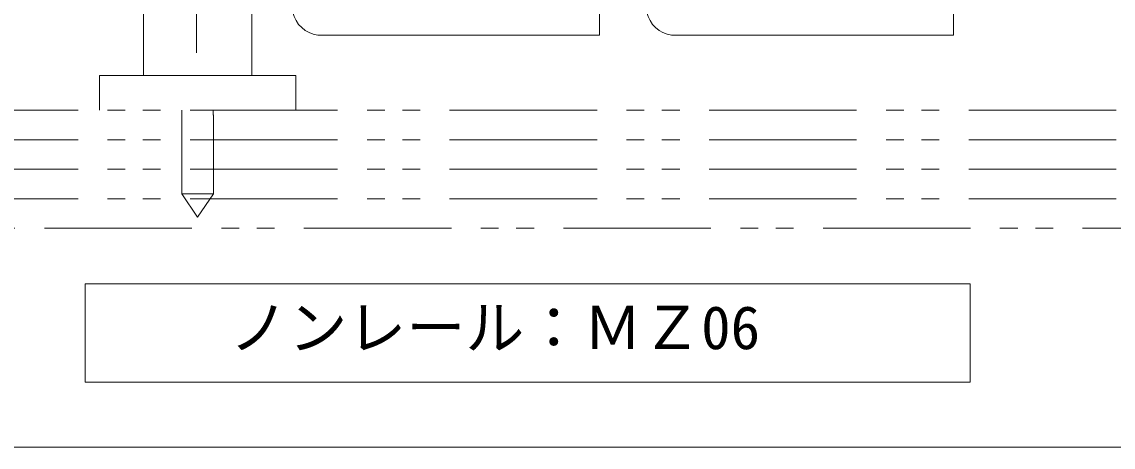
# Model space of a CAD drawing. Units: millimetres on the paper, enlarged 5 times, with parts at other scales. Extents: x -992 to 1008, y -685 to 700.
# Drawn here: x -711.2 to -526.2, y -26.2 to 45.8 of the extents above; entities that cross this region are included whole.
import ezdxf
from ezdxf.enums import TextEntityAlignment as Align

# ---------------------------------------------------------------- set-up
doc = ezdxf.new("R2010")
doc.units = ezdxf.units.MM
doc.header["$LTSCALE"] = 5
doc.linetypes.add('CHAIN1', pattern=[8, 5, -1, 1, -1])
doc.linetypes.add('DOUBLE_CHAIN1', pattern=[8.8, 5, -1, 0.6, -0.6, 0.6, -1])
for name, color, linetype, lineweight in [('1-0_H-SYM', 7, 'Continuous', 20), ('1-1_0', 7, 'Continuous', 20), ('2-0_18', 7, 'Continuous', 18)]:
    doc.layers.add(name, color=color, linetype=linetype, lineweight=lineweight)
doc.styles.add('ＭＳ ゴシック', font='')
doc.styles.get('ＭＳ ゴシック').set_extended_font_data('MS Gothic')

msp = doc.modelspace()

# ---------------------------------------------------------------- linework, layer by layer
at = {"layer": '1-0_H-SYM'}
msp.add_lwpolyline([(197.5, -26.25), (-967.5, -26.25), (-967.5, 675)], dxfattribs=at)
at = {"layer": '1-1_0'}
msp.add_lwpolyline([(197.5, -26.25), (-967.5, -26.25), (-967.5, 675)], dxfattribs=at)
at = {"layer": '2-0_18', "linetype": 'CHAIN1'}
msp.add_line((-681.644, 40.569), (-681.644, 182.068), dxfattribs=at)
at = {"layer": '2-0_18'}
for p, q in [((-613.287, 43.551), (-613.287, 47.385)), ((-553.287, 43.551), (-553.287, 47.385)), ((-661.074, 43.551), (-613.287, 43.551)), ((-601.074, 43.551), (-553.287, 43.551)), ((-698.099, 36.702), (-664.766, 36.702)), ((-698.099, 30.846), (-698.099, 36.702)), ((-664.766, 36.702), (-664.766, 30.846)), ((-700.49, 1.413), (-700.49, -15.254)), ((-550.49, 1.413), (-700.49, 1.413)), ((-550.49, -15.254), (-550.49, 1.413)), ((-700.49, -15.254), (-550.49, -15.254))]:
    msp.add_line(p, q, dxfattribs=at)
at = {"layer": '2-0_18', "linetype": 'DOUBLE_CHAIN1'}
for p, q in [((-814.712, 30.846), (-462.41, 30.846)), ((-814.712, 25.845), (-462.41, 25.845)), ((-814.712, 20.846), (-462.41, 20.846)), ((-814.712, 15.846), (-462.41, 15.846)), ((-462.41, 10.846), (-814.712, 10.846))]:
    msp.add_line(p, q, dxfattribs=at)
at = {"layer": '2-0_18', "lineweight": 20}
for p, q in [((-684.099, 30.035), (-684.099, 30.846)), ((-678.79, 30.004), (-678.79, 30.846)), ((-678.79, 30.004), (-678.79, 30.035)), ((-678.766, 16.702), (-678.766, 30.035)), ((-684.099, 16.702), (-681.433, 12.702)), ((-678.766, 16.702), (-681.433, 12.702))]:
    msp.add_line(p, q, dxfattribs=at)
at = {"layer": '2-0_18'}
msp.add_lwpolyline([(-690.599, 36.702), (-690.599, 70.035), (-672.266, 70.035), (-672.266, 36.702)], dxfattribs=at)
at = {"layer": '2-0_18', "lineweight": 20}
msp.add_lwpolyline([(-684.099, 30.035), (-684.099, 16.702), (-678.766, 16.702)], dxfattribs=at)
at = {"layer": '2-0_18'}
for centre in [(-660.397, 48.506), (-600.397, 48.506)]:
    msp.add_arc(centre, 5, 192.05241, 262.22404, dxfattribs=at)

# ---------------------------------------------------------------- texts
at = {"layer": '2-0_18', "style": 'ＭＳ ゴシック'}
msp.add_text('ノンレール：ＭＺ06', height=7.331, dxfattribs=at).set_placement((-676.06, -11.842), align=Align.BOTTOM_LEFT)

doc.saveas('drawing.dxf')
